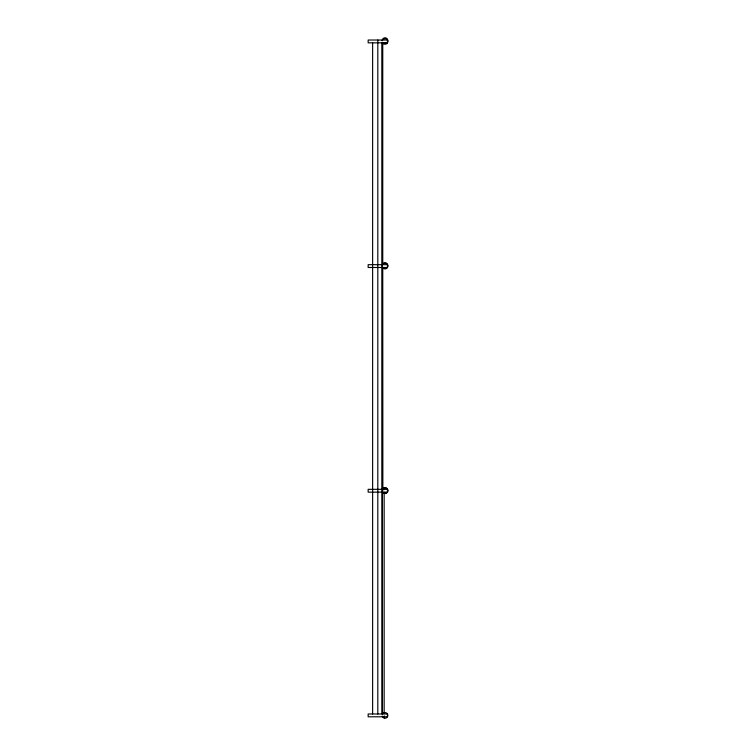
<?xml version="1.0" encoding="UTF-8"?>
<svg xmlns="http://www.w3.org/2000/svg" width="756" height="756" viewBox="0 0 756 756"><rect width="100%" height="100%" fill="white"/><g stroke="black" fill="none" stroke-linecap="round" stroke-linejoin="round"><path stroke-width="1.13" d="M382.309 489.737A2.816 2.816 0 0 1 383.623 488.026L384.303 487.743A2.816 2.816 0 0 1 387.837 490.464A2.816 2.816 0 0 1 384.303 493.177L383.623 492.893A2.816 2.816 0 0 1 382.593 491.873M383.623 712.955L384.284 712.681M382.857 487.96L382.753 267.265M383.037 267.529L383.623 267.974A2.816 2.816 0 0 0 387.015 267.529M383.717 487.989L383.727 489.973M384.294 715.932L384.303 718.105M384.152 492.26L384.152 712.587M382.753 43.139L382.753 264.411M382.205 42.837L382.205 713.985M382.177 42.837L382.177 713.985M377.811 40.03L377.811 713.985M372.623 42.837L372.623 713.985M382.593 713.985A2.816 2.816 0 0 1 387.015 713.399A2.816 2.816 0 0 1 386.439 717.822A2.816 2.816 0 0 1 382.309 716.112M387.459 266.944A2.816 2.816 0 0 0 383.623 263.107L383.037 263.551A2.816 2.816 0 0 0 382.309 264.808M382.215 40.616A2.816 2.816 0 0 1 385.758 37.895A2.816 2.816 0 0 1 387.459 42.015M387.015 42.601A2.816 2.816 0 0 1 383.037 42.601M382.309 40.701A2.816 2.816 0 0 1 386.439 39A2.816 2.816 0 0 1 387.015 43.423A2.816 2.816 0 0 1 382.593 42.837M382.593 264.676A2.816 2.816 0 0 1 386.836 263.929A2.816 2.816 0 0 1 386.836 268.238A2.816 2.816 0 0 1 382.593 267.492M382.593 489.33A2.816 2.816 0 0 1 387.015 488.745A2.816 2.816 0 0 1 386.439 493.167A2.816 2.816 0 0 1 382.309 491.466M387.459 40.03L368.163 40.03L368.163 42.837L387.459 42.837L387.459 40.03M387.459 264.676L368.163 264.676L368.163 267.492L387.459 267.492L387.459 264.676M387.459 489.33L368.163 489.33L368.163 492.147L387.459 492.147L387.459 489.33M387.459 713.985L368.163 713.985L368.163 716.792L387.459 716.792L387.459 713.985"/></g></svg>
